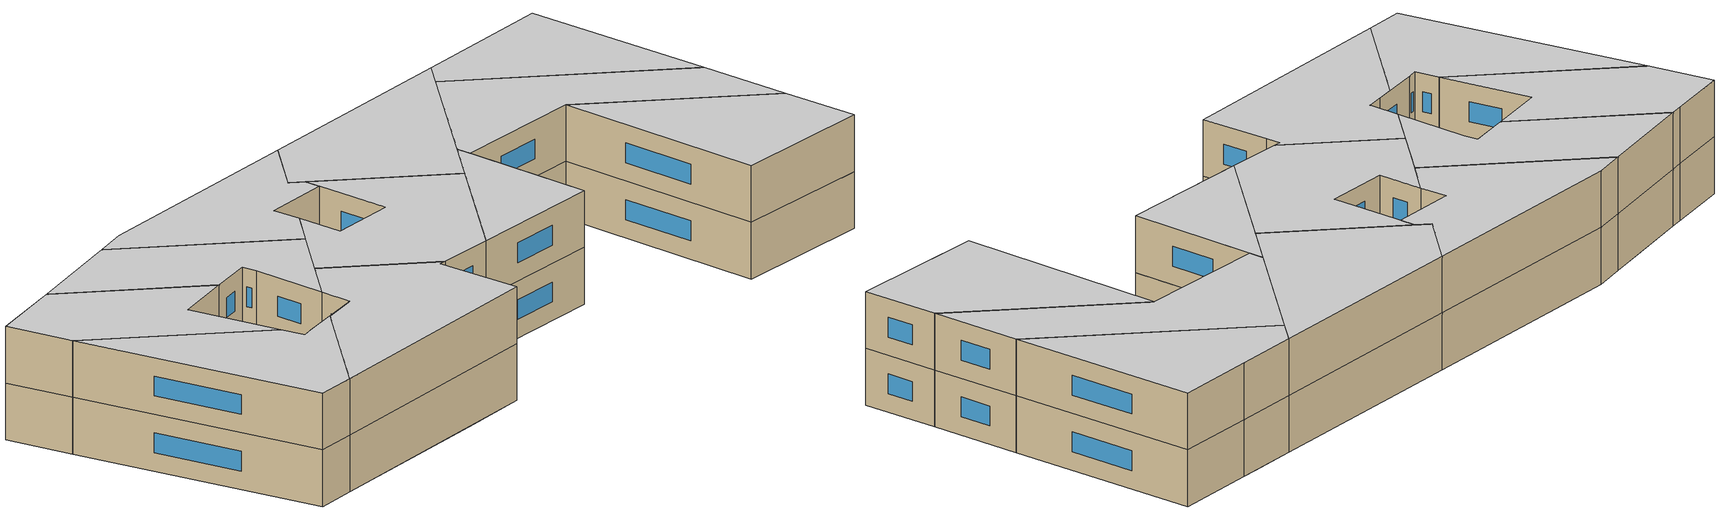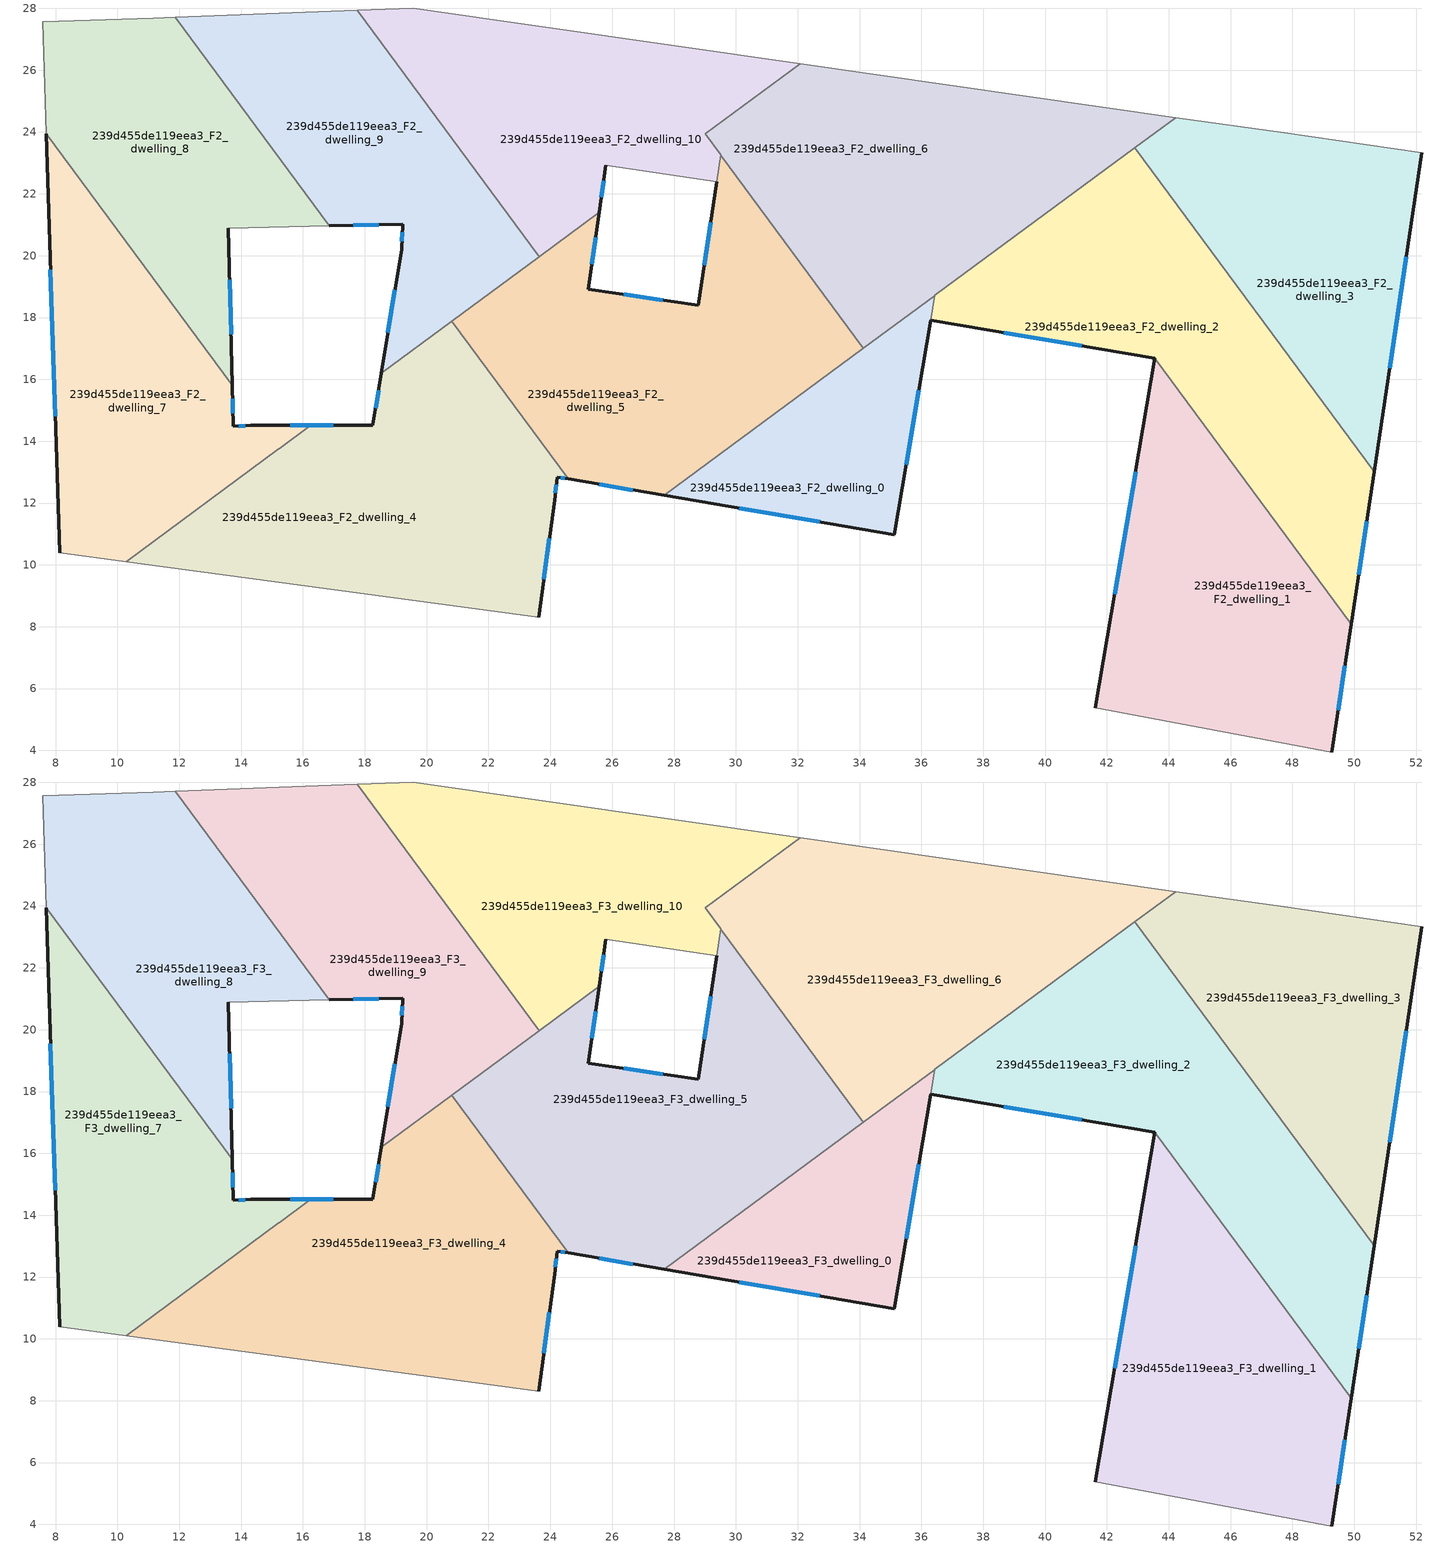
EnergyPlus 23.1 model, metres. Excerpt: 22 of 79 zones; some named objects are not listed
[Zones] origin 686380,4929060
239d455de119eea3_F2_dwelling_0
 floor to 239d455de119eea3_F1_dwelling_4 (EU_floor_Construction): 35.85,18.28 35.84,18.18 34.77,11.04 27.69,12.25 z6
 floor to 239d455de119eea3_F1_dwelling_2 (EU_floor_Construction): 36.43,18.71 35.13,10.98 34.77,11.04 35.85,18.28 z6
 wall outside (EU_wall_Construction): 27.69,12.25 35.13,10.98 36.3,17.91 z6:9
 wall to 239d455de119eea3_F2_dwelling_5 (EU_wall_Construction): 34.13,17.01 27.69,12.25 z6:9
 wall to 239d455de119eea3_F2_dwelling_2 (EU_wall_Construction): 36.3,17.91 36.44,18.71 z6:9
 wall to 239d455de119eea3_F2_dwelling_6 (EU_wall_Construction): 36.43,18.71 34.13,17.01 z6:9
 window (EU_Window_Construction): 30.11,11.84 32.71,11.39 / 35.51,13.23 35.92,15.66 z6.98:8.02
239d455de119eea3_F2_dwelling_1
 floor to 239d455de119eea3_F1_dwelling_0 (EU_floor_Construction): 45.33,14.26 49.9,8.08 49.28,3.95 43.94,4.95 z6
 floor to 239d455de119eea3_F1_dwelling_2 (EU_floor_Construction): 43.55,16.68 45.33,14.26 43.94,4.95 41.63,5.38 z6
 wall outside (EU_wall_Construction): 49.28,3.95 49.9,8.08 / 43.55,16.68 41.63,5.38 z6:9
 wall to 239d455de119eea3_F2_dwelling_2 (EU_wall_Construction): 49.9,8.08 43.55,16.68 z6:9
 wall adiabatic (EU_wall_Construction): 41.63,5.38 49.28,3.95 z6:9
 window (EU_Window_Construction): 49.48,5.29 49.7,6.74 / 42.92,13 42.25,9.05 z6.98:8.02
239d455de119eea3_F2_dwelling_10
 floor to 239d455de119eea3_F1_dwelling_7 (EU_floor_Construction): 29.63,26.56 29.27,24.13 29.01,23.94 29.2,23.68 29.01,22.44 25.8,22.92 25.58,21.4 23.64,19.97 21.87,22.37 22.65,27.57 z6
 floor to 239d455de119eea3_F1_dwelling_5 (EU_floor_Construction): 29.2,23.68 29.51,23.26 29.38,22.39 29.01,22.44 z6; 32.09,26.21 29.27,24.13 29.63,26.56 z6
 floor to 239d455de119eea3_F1_dwelling_9 (EU_floor_Construction): 22.65,27.57 21.87,22.37 17.75,27.94 19.57,28.01 z6
 wall outside (EU_wall_Construction): 25.58,21.4 25.8,22.92 z6:9
 wall adiabatic (EU_wall_Construction): 25.8,22.92 29.38,22.39 / 32.09,26.21 19.57,28.01 17.75,27.94 z6:9
 wall to 239d455de119eea3_F2_dwelling_9 (EU_wall_Construction): 17.75,27.94 23.64,19.97 z6:9
 wall to 239d455de119eea3_F2_dwelling_6 (EU_wall_Construction): 29.51,23.26 29.01,23.94 32.09,26.21 z6:9
 wall to 239d455de119eea3_F2_dwelling_5 (EU_wall_Construction): 29.38,22.39 29.51,23.26 / 23.64,19.97 25.58,21.4 z6:9
 window (EU_Window_Construction): 25.65,21.9 25.73,22.43 z6.98:8.02
239d455de119eea3_F2_dwelling_2
 floor to 239d455de119eea3_F1_dwelling_2 (EU_floor_Construction): 46.02,18.82 45.33,14.26 43.55,16.68 36.3,17.91 36.44,18.71 38.17,20 z6
 floor to 239d455de119eea3_F1_dwelling_0 (EU_floor_Construction): 50.07,13.78 50.64,13.01 49.9,8.08 45.33,14.26 45.37,14.49 z6
 floor to 239d455de119eea3_F1_dwelling_1 (EU_floor_Construction): 46.07,19.19 50.07,13.78 45.37,14.49 z6
 floor to 239d455de119eea3_F1_dwelling_3 (EU_floor_Construction): 42.9,23.49 46.07,19.19 46.02,18.82 38.17,20 z6
 wall outside (EU_wall_Construction): 49.9,8.08 50.64,13.01 / 36.3,17.91 43.55,16.68 z6:9
 wall to 239d455de119eea3_F2_dwelling_6 (EU_wall_Construction): 42.9,23.49 36.44,18.71 z6:9
 wall to 239d455de119eea3_F2_dwelling_3 (EU_wall_Construction): 50.64,13.01 42.9,23.49 z6:9
 window (EU_Window_Construction): 50.14,9.69 50.4,11.41 / 38.66,17.51 41.19,17.08 z6.98:8.02
239d455de119eea3_F2_dwelling_3
 floor to 239d455de119eea3_F1_dwelling_1 (EU_floor_Construction): 52.19,23.33 50.74,13.68 50.07,13.78 46.07,19.19 46.81,24.1 47.74,23.97 z6
 floor to 239d455de119eea3_F1_dwelling_3 (EU_floor_Construction): 46.81,24.1 46.07,19.19 42.9,23.49 44.22,24.47 z6
 floor to 239d455de119eea3_F1_dwelling_0 (EU_floor_Construction): 50.74,13.68 50.64,13.01 50.07,13.78 z6
 wall outside (EU_wall_Construction): 50.64,13.01 52.19,23.33 z6:9
 wall adiabatic (EU_wall_Construction): 52.19,23.33 47.74,23.97 44.22,24.47 z6:9
 wall to 239d455de119eea3_F2_dwelling_6 (EU_wall_Construction): 44.22,24.47 42.9,23.49 z6:9
 window (EU_Window_Construction): 51.14,16.36 51.68,19.97 z6.98:8.02
239d455de119eea3_F2_dwelling_4
 floor to 239d455de119eea3_F1_dwelling_8 (EU_floor_Construction): 20.81,17.88 21.13,17.45 19.83,8.81 12.57,9.79 12.91,12.04 15.22,13.75 16.26,14.51 18.26,14.52 18.53,16.2 z6
 floor to 239d455de119eea3_F1_dwelling_10 (EU_floor_Construction): 12.91,12.04 12.57,9.79 10.28,10.1 z6
 floor to 239d455de119eea3_F1_dwelling_6 (EU_floor_Construction): 21.13,17.45 24.57,12.78 24.22,12.84 24.14,12.09 23.63,8.3 19.83,8.81 z6
 wall outside (EU_wall_Construction): 18.53,16.2 18.26,14.52 / 23.63,8.3 24.14,12.09 24.22,12.84 24.57,12.78 z6:9
 wall to 239d455de119eea3_F2_dwelling_5 (EU_wall_Construction): 24.57,12.78 20.81,17.88 z6:9
 wall adiabatic (EU_wall_Construction): 10.28,10.1 23.63,8.3 z6:9
 wall to 239d455de119eea3_F2_dwelling_7 (EU_wall_Construction): 18.26,14.52 16.26,14.51 15.23,13.75 / 15.22,13.75 10.28,10.1 z6:9
 wall to 239d455de119eea3_F2_dwelling_9 (EU_wall_Construction): 20.81,17.88 18.53,16.2 z6:9
 window (EU_Window_Construction): 18.44,15.65 18.35,15.07 / 24.33,12.82 24.46,12.8 / 24.17,12.33 24.19,12.6 / 23.79,9.53 23.97,10.86 z6.98:8.02
239d455de119eea3_F2_dwelling_5
 floor to 239d455de119eea3_F1_dwelling_5 (EU_floor_Construction): 29.51,23.26 32.85,18.73 28.93,19.32 z6
 floor to 239d455de119eea3_F1_dwelling_4 (EU_floor_Construction): 32.85,18.73 34.13,17.01 27.69,12.25 27.49,12.28 28.41,18.44 28.79,18.39 28.93,19.32 z6
 floor to 239d455de119eea3_F1_dwelling_7 (EU_floor_Construction): 25.58,21.4 25.22,18.92 28.41,18.44 28.24,17.29 21.41,18.32 z6
 floor to 239d455de119eea3_F1_dwelling_6 (EU_floor_Construction): 28.24,17.29 27.49,12.28 24.57,12.78 21.13,17.45 21.24,18.2 21.41,18.32 z6
 floor to 239d455de119eea3_F1_dwelling_8 (EU_floor_Construction): 21.24,18.2 21.13,17.45 20.81,17.88 z6
 wall outside (EU_wall_Construction): 29.38,22.38 28.79,18.39 25.22,18.92 25.58,21.4 / 24.57,12.78 27.69,12.25 z6:9
 wall to 239d455de119eea3_F2_dwelling_6 (EU_wall_Construction): 34.13,17.01 29.51,23.25 z6:9
 wall to 239d455de119eea3_F2_dwelling_9 (EU_wall_Construction): 23.64,19.97 20.81,17.88 z6:9
 window (EU_Window_Construction): 25.34,19.73 25.46,20.6 / 27.63,18.56 26.38,18.75 / 29.19,21.08 28.98,19.69 / 25.59,12.61 26.67,12.42 z6.98:8.02
239d455de119eea3_F2_dwelling_6
 floor to 239d455de119eea3_F1_dwelling_3 (EU_floor_Construction): 44.22,24.47 38.17,20 36.16,20.3 36.94,25.51 z6
 floor to 239d455de119eea3_F1_dwelling_7 (EU_floor_Construction): 29.27,24.13 29.2,23.68 29.01,23.94 z6
 floor to 239d455de119eea3_F1_dwelling_2 (EU_floor_Construction): 38.17,20 35.85,18.28 36.16,20.3 z6
 floor adiabatic (EU_floor_Construction): 36.94,25.51 35.85,18.28 34.13,17.01 29.2,23.68 29.27,24.13 32.09,26.21 z6
 wall adiabatic (EU_wall_Construction): 44.22,24.47 32.09,26.21 z6:9
239d455de119eea3_F2_dwelling_7
 floor to 239d455de119eea3_F1_dwelling_10 (EU_floor_Construction): 10.56,20.08 13.51,16.08 12.91,12.04 10.28,10.1 8.13,10.39 7.81,20.49 z6
 floor to 239d455de119eea3_F1_dwelling_8 (EU_floor_Construction): 16.72,14.51 16.26,14.51 15.22,13.75 12.91,12.04 13.51,16.08 13.72,15.8 13.75,14.48 14.31,14.51 z6
 floor to 239d455de119eea3_F1_dwelling_11 (EU_floor_Construction): 7.7,23.95 10.56,20.08 7.81,20.49 z6
 wall outside (EU_wall_Construction): 7.69,23.95 8.13,10.39 / 18.26,14.51 18.26,14.52 14.31,14.51 13.75,14.48 13.72,15.8 z6:9
 wall adiabatic (EU_wall_Construction): 8.13,10.39 10.28,10.1 z6:9
 wall to 239d455de119eea3_F2_dwelling_8 (EU_wall_Construction): 13.72,15.8 7.69,23.95 z6:9
 window (EU_Window_Construction): 7.84,19.54 7.99,14.8 / 13.74,14.91 13.73,15.37 / 14.13,14.5 13.93,14.49 / 16.97,14.52 15.59,14.51 z6.98:8.02
239d455de119eea3_F2_dwelling_8
 floor to 239d455de119eea3_F1_dwelling_11 (EU_floor_Construction): 11.87,27.71 14.69,23.9 14.24,20.9 13.59,20.88 13.62,19.62 10.56,20.08 7.7,23.95 7.58,27.57 11.16,27.68 z6
 floor to 239d455de119eea3_F1_dwelling_10 (EU_floor_Construction): 13.62,19.62 13.68,17.2 13.51,16.08 10.56,20.08 z6
 floor to 239d455de119eea3_F1_dwelling_9 (EU_floor_Construction): 14.69,23.9 16.86,20.96 14.24,20.9 z6
 floor to 239d455de119eea3_F1_dwelling_8 (EU_floor_Construction): 13.68,17.2 13.72,15.8 13.51,16.08 z6
 wall outside (EU_wall_Construction): 13.72,15.8 13.59,20.88 z6:9
 wall to 239d455de119eea3_F2_dwelling_9 (EU_wall_Construction): 16.86,20.96 11.87,27.71 z6:9
 wall adiabatic (EU_wall_Construction): 13.59,20.88 16.86,20.96 / 11.87,27.71 11.16,27.68 7.58,27.57 7.69,23.95 z6:9
 window (EU_Window_Construction): 13.67,17.45 13.63,19.23 z6.98:8.02
239d455de119eea3_F2_dwelling_9
 floor to 239d455de119eea3_F1_dwelling_6 (EU_floor_Construction): 21.41,18.32 21.24,18.2 21.26,18.34 z6
 floor to 239d455de119eea3_F1_dwelling_9 (EU_floor_Construction): 17.75,27.94 21.87,22.37 21.51,19.99 19.2,20.34 19.23,21.02 16.86,20.96 14.69,23.9 15.28,27.84 z6
 floor to 239d455de119eea3_F1_dwelling_11 (EU_floor_Construction): 15.28,27.84 14.69,23.9 11.87,27.71 z6
 floor to 239d455de119eea3_F1_dwelling_8 (EU_floor_Construction): 21.51,19.99 21.24,18.2 18.53,16.2 19.19,20.21 19.2,20.34 z6
 floor to 239d455de119eea3_F1_dwelling_7 (EU_floor_Construction): 21.87,22.37 23.64,19.97 21.41,18.32 21.26,18.34 z6
 wall outside (EU_wall_Construction): 16.86,20.96 19.23,21.02 19.19,20.21 18.53,16.2 z6:9
 wall adiabatic (EU_wall_Construction): 17.75,27.94 11.87,27.71 z6:9
 window (EU_Window_Construction): 17.63,20.98 18.46,21 / 18.98,18.9 18.75,17.5 / 19.22,20.76 19.2,20.47 z6.98:8.02
239d455de119eea3_F3_dwelling_0
 floor to 239d455de119eea3_F2_dwelling_0 (EU_floor_Construction): 36.43,18.71 35.13,10.98 27.69,12.25 z9
 wall outside (EU_wall_Construction): 27.69,12.25 35.13,10.98 36.3,17.91 z9:12
 wall to 239d455de119eea3_F3_dwelling_5 (EU_wall_Construction): 34.13,17.01 27.69,12.25 z9:12
 wall to 239d455de119eea3_F3_dwelling_2 (EU_wall_Construction): 36.3,17.91 36.44,18.71 z9:12
 wall to 239d455de119eea3_F3_dwelling_6 (EU_wall_Construction): 36.43,18.71 34.13,17.01 z9:12
 window (EU_Window_Construction): 30.11,11.84 32.71,11.39 / 35.51,13.23 35.92,15.66 z9.98:11.02
 ceiling to 239d455de119eea3_F4_dwelling_0 (EU_floor_Construction): 35.13,10.98 36.43,18.71 27.69,12.25 z12
239d455de119eea3_F3_dwelling_1
 floor to 239d455de119eea3_F2_dwelling_1 (EU_floor_Construction): 43.55,16.68 49.9,8.08 49.28,3.95 41.63,5.38 z9
 wall outside (EU_wall_Construction): 49.28,3.95 49.9,8.08 / 43.55,16.68 41.63,5.38 z9:12
 wall to 239d455de119eea3_F3_dwelling_2 (EU_wall_Construction): 49.9,8.08 43.55,16.68 z9:12
 wall adiabatic (EU_wall_Construction): 41.63,5.38 49.28,3.95 z9:12
 window (EU_Window_Construction): 49.48,5.29 49.7,6.74 / 42.92,13 42.25,9.05 z9.98:11.02
 ceiling to 239d455de119eea3_F4_dwelling_1 (EU_floor_Construction): 49.28,3.95 49.9,8.08 43.55,16.68 41.63,5.38 z12
239d455de119eea3_F3_dwelling_10
 floor to 239d455de119eea3_F2_dwelling_10 (EU_floor_Construction): 32.09,26.21 29.01,23.94 29.51,23.26 29.38,22.39 25.8,22.92 25.58,21.4 23.64,19.97 17.75,27.94 19.57,28.01 z9
 wall outside (EU_wall_Construction): 25.58,21.4 25.8,22.92 z9:12
 wall adiabatic (EU_wall_Construction): 25.8,22.92 29.38,22.39 / 32.09,26.21 19.57,28.01 17.75,27.94 z9:12
 wall to 239d455de119eea3_F3_dwelling_9 (EU_wall_Construction): 17.75,27.94 23.64,19.97 z9:12
 wall to 239d455de119eea3_F3_dwelling_6 (EU_wall_Construction): 29.51,23.26 29.01,23.94 32.09,26.21 z9:12
 wall to 239d455de119eea3_F3_dwelling_5 (EU_wall_Construction): 29.38,22.39 29.51,23.26 / 23.64,19.97 25.58,21.4 z9:12
 window (EU_Window_Construction): 25.65,21.9 25.73,22.43 z9.98:11.02
 ceiling to 239d455de119eea3_F4_dwelling_10 (EU_floor_Construction): 29.38,22.39 29.51,23.26 29.01,23.94 32.09,26.21 19.57,28.01 17.75,27.94 23.64,19.97 25.58,21.4 25.8,22.92 z12
239d455de119eea3_F3_dwelling_2
 floor to 239d455de119eea3_F2_dwelling_2 (EU_floor_Construction): 42.9,23.49 50.64,13.01 49.9,8.08 43.55,16.68 36.3,17.91 36.44,18.71 z9
 wall outside (EU_wall_Construction): 49.9,8.08 50.64,13.01 / 36.3,17.91 43.55,16.68 z9:12
 wall to 239d455de119eea3_F3_dwelling_6 (EU_wall_Construction): 42.9,23.49 36.44,18.71 z9:12
 wall to 239d455de119eea3_F3_dwelling_3 (EU_wall_Construction): 50.64,13.01 42.9,23.49 z9:12
 window (EU_Window_Construction): 50.14,9.69 50.4,11.41 / 38.66,17.51 41.19,17.08 z9.98:11.02
 ceiling to 239d455de119eea3_F4_dwelling_2 (EU_floor_Construction): 49.9,8.08 50.64,13.01 42.9,23.49 36.44,18.71 36.3,17.91 43.55,16.68 z12
239d455de119eea3_F3_dwelling_3
 floor to 239d455de119eea3_F2_dwelling_3 (EU_floor_Construction): 52.19,23.33 50.64,13.01 42.9,23.49 44.22,24.47 47.74,23.97 z9
 wall outside (EU_wall_Construction): 50.64,13.01 52.19,23.33 z9:12
 wall adiabatic (EU_wall_Construction): 52.19,23.33 47.74,23.97 44.22,24.47 z9:12
 wall to 239d455de119eea3_F3_dwelling_6 (EU_wall_Construction): 44.22,24.47 42.9,23.49 z9:12
 window (EU_Window_Construction): 51.14,16.36 51.68,19.97 z9.98:11.02
 ceiling to 239d455de119eea3_F4_dwelling_3 (EU_floor_Construction): 50.64,13.01 52.19,23.33 47.74,23.97 44.22,24.47 42.9,23.49 z12
239d455de119eea3_F3_dwelling_4
 floor to 239d455de119eea3_F2_dwelling_4 (EU_floor_Construction): 20.81,17.88 24.57,12.78 24.22,12.84 24.14,12.09 23.63,8.3 10.28,10.1 16.26,14.51 18.26,14.52 18.53,16.2 z9
 wall outside (EU_wall_Construction): 18.53,16.2 18.26,14.52 / 23.63,8.3 24.14,12.09 24.22,12.84 24.57,12.78 z9:12
 wall to 239d455de119eea3_F3_dwelling_5 (EU_wall_Construction): 24.57,12.78 20.81,17.88 z9:12
 wall adiabatic (EU_wall_Construction): 10.28,10.1 23.63,8.3 z9:12
 wall to 239d455de119eea3_F3_dwelling_7 (EU_wall_Construction): 18.26,14.52 16.26,14.51 15.23,13.75 / 15.22,13.75 10.28,10.1 z9:12
 wall to 239d455de119eea3_F3_dwelling_9 (EU_wall_Construction): 20.81,17.88 18.53,16.2 z9:12
 window (EU_Window_Construction): 18.44,15.65 18.35,15.07 / 24.33,12.82 24.46,12.8 / 24.17,12.33 24.19,12.6 / 23.79,9.53 23.97,10.86 z9.98:11.02
 ceiling to 239d455de119eea3_F4_dwelling_4 (EU_floor_Construction): 23.63,8.3 24.14,12.09 24.22,12.84 24.57,12.78 20.81,17.88 18.53,16.2 18.26,14.52 16.26,14.51 10.28,10.1 z12
239d455de119eea3_F3_dwelling_5
 floor to 239d455de119eea3_F2_dwelling_5 (EU_floor_Construction): 29.51,23.26 34.13,17.01 27.69,12.25 24.57,12.78 20.81,17.88 25.58,21.4 25.22,18.92 28.79,18.39 z9
 wall outside (EU_wall_Construction): 29.38,22.38 28.79,18.39 25.22,18.92 25.58,21.4 / 24.57,12.78 27.69,12.25 z9:12
 wall to 239d455de119eea3_F3_dwelling_6 (EU_wall_Construction): 34.13,17.01 29.51,23.25 z9:12
 wall to 239d455de119eea3_F3_dwelling_9 (EU_wall_Construction): 23.64,19.97 20.81,17.88 z9:12
 window (EU_Window_Construction): 25.34,19.73 25.46,20.6 / 27.63,18.56 26.38,18.75 / 29.19,21.08 28.98,19.69 / 25.59,12.61 26.67,12.42 z9.98:11.02
 ceiling to 239d455de119eea3_F4_dwelling_5 (EU_floor_Construction): 34.13,17.01 29.51,23.26 28.79,18.39 25.22,18.92 25.58,21.4 20.81,17.88 24.57,12.78 27.69,12.25 z12
239d455de119eea3_F3_dwelling_6
 floor to 239d455de119eea3_F2_dwelling_6 (EU_floor_Construction): 44.22,24.47 34.13,17.01 29.01,23.94 32.09,26.21 z9
 wall adiabatic (EU_wall_Construction): 44.22,24.47 32.09,26.21 z9:12
 ceiling to 239d455de119eea3_F4_dwelling_6 (EU_floor_Construction): 44.22,24.47 32.09,26.21 29.01,23.94 34.13,17.01 z12
239d455de119eea3_F3_dwelling_7
 floor to 239d455de119eea3_F2_dwelling_7 (EU_floor_Construction): 13.72,15.8 13.75,14.48 14.31,14.51 18.26,14.52 16.26,14.51 15.22,13.75 10.28,10.1 8.13,10.39 7.69,23.95 z9
 wall outside (EU_wall_Construction): 7.69,23.95 8.13,10.39 / 18.26,14.51 18.26,14.52 14.31,14.51 13.75,14.48 13.72,15.8 z9:12
 wall adiabatic (EU_wall_Construction): 8.13,10.39 10.28,10.1 z9:12
 wall to 239d455de119eea3_F3_dwelling_8 (EU_wall_Construction): 13.72,15.8 7.69,23.95 z9:12
 window (EU_Window_Construction): 7.84,19.54 7.99,14.8 / 13.74,14.91 13.73,15.37 / 14.13,14.5 13.93,14.49 / 16.97,14.52 15.59,14.51 z9.98:11.02
 ceiling to 239d455de119eea3_F4_dwelling_7 (EU_floor_Construction): 18.26,14.52 14.31,14.51 13.75,14.48 13.72,15.8 7.69,23.95 8.13,10.39 10.28,10.1 15.22,13.75 16.26,14.51 z12
239d455de119eea3_F3_dwelling_8
 floor to 239d455de119eea3_F2_dwelling_8 (EU_floor_Construction): 11.87,27.71 16.86,20.96 13.59,20.88 13.72,15.8 7.69,23.95 7.58,27.57 11.16,27.68 z9
 wall outside (EU_wall_Construction): 13.72,15.8 13.59,20.88 z9:12
 wall to 239d455de119eea3_F3_dwelling_9 (EU_wall_Construction): 16.86,20.96 11.87,27.71 z9:12
 wall adiabatic (EU_wall_Construction): 13.59,20.88 16.86,20.96 / 11.87,27.71 11.16,27.68 7.58,27.57 7.69,23.95 z9:12
 window (EU_Window_Construction): 13.67,17.45 13.63,19.23 z9.98:11.02
 ceiling to 239d455de119eea3_F4_dwelling_8 (EU_floor_Construction): 13.72,15.8 13.59,20.88 16.86,20.96 11.87,27.71 11.16,27.68 7.58,27.57 7.69,23.95 z12
239d455de119eea3_F3_dwelling_9
 floor to 239d455de119eea3_F2_dwelling_9 (EU_floor_Construction): 17.75,27.94 23.64,19.97 18.53,16.2 19.19,20.21 19.23,21.02 16.86,20.96 11.87,27.71 z9
 wall outside (EU_wall_Construction): 16.86,20.96 19.23,21.02 19.19,20.21 18.53,16.2 z9:12
 wall adiabatic (EU_wall_Construction): 17.75,27.94 11.87,27.71 z9:12
 window (EU_Window_Construction): 17.63,20.98 18.46,21 / 18.98,18.9 18.75,17.5 / 19.22,20.76 19.2,20.47 z9.98:11.02
 ceiling to 239d455de119eea3_F4_dwelling_9 (EU_floor_Construction): 23.64,19.97 17.75,27.94 11.87,27.71 16.86,20.96 19.23,21.02 19.19,20.21 18.53,16.2 z12
[Building]
EU S2 Campaign: North Axis=0; Terrain=City; Solar Distribution=FullExterior
[Site:Location]
Bologna: Latitude=44.5; Longitude=11.25; Time Zone=1; Elevation=37
[SizingPeriod:WeatherFileDays]
AnnualSizingPeriod: Begin Month=1; Begin Day of Month=1; End Month=12; End Day of Month=31; Day of Week for Start Day=Monday; Use Weather File Daylight Saving Period=No; Use Weather File Rain and Snow Indicators=No
[MATERIAL]
EU_InternalMass_Material: Roughness=MediumRough; Thickness=0.1; Conductivity=1; Density=1800; Specific Heat=900; Thermal Absorptance=0.9; Solar Absorptance=0.7; Visible Absorptance=0.7
[MATERIAL:NOMASS] Roughness=MediumRough; Thermal Absorptance=0.9; Solar Absorptance=0.7; Visible Absorptance=0.7
Name | Thermal Resistance
EU_wall_NoMass | 0.905828
EU_floor_NoMass | 0.67114
[WINDOWMATERIAL:SIMPLEGLAZINGSYSTEM]
EU_Window_SimpleGlazing: UFactor=4.52486; Solar Heat Gain Coefficient=0.85; Visible Transmittance=0.85
[CONSTRUCTION]
EU_wall_Construction: EU_wall_NoMass
EU_floor_Construction: EU_floor_NoMass
EU_Window_Construction: EU_Window_SimpleGlazing
EU_InternalMass_Construction: EU_InternalMass_Material
[ZONE] Type=1; Multiplier=1; Ceiling Height=autocalculate; Floor Area=autocalculate; Part of Total Floor Area=Yes
Name | Volume
239d455de119eea3_F2_dwelling_0; 239d455de119eea3_F3_dwelling_0 | 88.8003
239d455de119eea3_F2_dwelling_1; 239d455de119eea3_F3_dwelling_1 | 181.189
239d455de119eea3_F2_dwelling_10; 239d455de119eea3_F3_dwelling_10 | 164.086
239d455de119eea3_F2_dwelling_2; 239d455de119eea3_F3_dwelling_2 | 204.845
239d455de119eea3_F2_dwelling_3; 239d455de119eea3_F3_dwelling_3 | 158.277
239d455de119eea3_F2_dwelling_4 | 209.283
239d455de119eea3_F3_dwelling_4 | 209.247
239d455de119eea3_F2_dwelling_5; 239d455de119eea3_F3_dwelling_5 | 210.364
239d455de119eea3_F2_dwelling_6; 239d455de119eea3_F3_dwelling_6 | 211.661
239d455de119eea3_F2_dwelling_7 | 160.545
239d455de119eea3_F3_dwelling_7 | 160.559
239d455de119eea3_F2_dwelling_8; 239d455de119eea3_F3_dwelling_8 | 153.703
239d455de119eea3_F2_dwelling_9; 239d455de119eea3_F3_dwelling_9 | 161.954
[INTERNALMASS] Construction=EU_InternalMass_Construction
Name | Zone or ZoneList | Surface Area
239d455de119eea3_F2_dwelling_0_EU_InternalMass | 239d455de119eea3_F2_dwelling_0 | 29.6169
239d455de119eea3_F2_dwelling_1_EU_InternalMass | 239d455de119eea3_F2_dwelling_1 | 60.3976
239d455de119eea3_F2_dwelling_2_EU_InternalMass | 239d455de119eea3_F2_dwelling_2 | 68.2839
239d455de119eea3_F2_dwelling_3_EU_InternalMass | 239d455de119eea3_F2_dwelling_3 | 52.7597
239d455de119eea3_F2_dwelling_4_EU_InternalMass | 239d455de119eea3_F2_dwelling_4 | 69.7503
239d455de119eea3_F2_dwelling_5_EU_InternalMass | 239d455de119eea3_F2_dwelling_5 | 70.1248
239d455de119eea3_F2_dwelling_6_EU_InternalMass | 239d455de119eea3_F2_dwelling_6 | 70.5531
239d455de119eea3_F2_dwelling_7_EU_InternalMass | 239d455de119eea3_F2_dwelling_7 | 53.5284
239d455de119eea3_F2_dwelling_8_EU_InternalMass | 239d455de119eea3_F2_dwelling_8 | 51.2342
239d455de119eea3_F2_dwelling_9_EU_InternalMass | 239d455de119eea3_F2_dwelling_9 | 53.9873
239d455de119eea3_F2_dwelling_10_EU_InternalMass | 239d455de119eea3_F2_dwelling_10 | 54.6956
239d455de119eea3_F3_dwelling_0_EU_InternalMass | 239d455de119eea3_F3_dwelling_0 | 29.6169
239d455de119eea3_F3_dwelling_1_EU_InternalMass | 239d455de119eea3_F3_dwelling_1 | 60.3976
239d455de119eea3_F3_dwelling_2_EU_InternalMass | 239d455de119eea3_F3_dwelling_2 | 68.2839
239d455de119eea3_F3_dwelling_3_EU_InternalMass | 239d455de119eea3_F3_dwelling_3 | 52.7597
239d455de119eea3_F3_dwelling_4_EU_InternalMass | 239d455de119eea3_F3_dwelling_4 | 69.7503
239d455de119eea3_F3_dwelling_5_EU_InternalMass | 239d455de119eea3_F3_dwelling_5 | 70.1248
239d455de119eea3_F3_dwelling_6_EU_InternalMass | 239d455de119eea3_F3_dwelling_6 | 70.5531
239d455de119eea3_F3_dwelling_7_EU_InternalMass | 239d455de119eea3_F3_dwelling_7 | 53.5284
239d455de119eea3_F3_dwelling_8_EU_InternalMass | 239d455de119eea3_F3_dwelling_8 | 51.2342
239d455de119eea3_F3_dwelling_9_EU_InternalMass | 239d455de119eea3_F3_dwelling_9 | 53.9873
239d455de119eea3_F3_dwelling_10_EU_InternalMass | 239d455de119eea3_F3_dwelling_10 | 54.6956
[OTHEREQUIPMENT] Fuel Type=Electricity; Design Level Calculation Method=Watts/Area; Power per Zone Floor Area=1; Fraction Latent=0; Fraction Radiant=0; Fraction Lost=0; Carbon Dioxide Generation Rate=0; EndUse Subcategory=EU_Step8_InternalGains
Name | Zone or ZoneList or Space or SpaceList | Schedule
EU_Step8_InternalGain_239d455de119eea3_F2_dwelling_0_f000 | 239d455de119eea3_F2_dwelling_0 | EU_Step8_GainSchedule_239d455de119eea3_F2_dwelling_0_f000
EU_Step8_InternalGain_239d455de119eea3_F2_dwelling_1_f000 | 239d455de119eea3_F2_dwelling_1 | EU_Step8_GainSchedule_239d455de119eea3_F2_dwelling_1_f000
EU_Step8_InternalGain_239d455de119eea3_F2_dwelling_2_f000 | 239d455de119eea3_F2_dwelling_2 | EU_Step8_GainSchedule_239d455de119eea3_F2_dwelling_2_f000
EU_Step8_InternalGain_239d455de119eea3_F2_dwelling_3_f000 | 239d455de119eea3_F2_dwelling_3 | EU_Step8_GainSchedule_239d455de119eea3_F2_dwelling_3_f000
EU_Step8_InternalGain_239d455de119eea3_F2_dwelling_4_f000 | 239d455de119eea3_F2_dwelling_4 | EU_Step8_GainSchedule_239d455de119eea3_F2_dwelling_4_f000
EU_Step8_InternalGain_239d455de119eea3_F2_dwelling_5_f000 | 239d455de119eea3_F2_dwelling_5 | EU_Step8_GainSchedule_239d455de119eea3_F2_dwelling_5_f000
EU_Step8_InternalGain_239d455de119eea3_F2_dwelling_6_f000 | 239d455de119eea3_F2_dwelling_6 | EU_Step8_GainSchedule_239d455de119eea3_F2_dwelling_6_f000
EU_Step8_InternalGain_239d455de119eea3_F2_dwelling_7_f000 | 239d455de119eea3_F2_dwelling_7 | EU_Step8_GainSchedule_239d455de119eea3_F2_dwelling_7_f000
EU_Step8_InternalGain_239d455de119eea3_F2_dwelling_8_f000 | 239d455de119eea3_F2_dwelling_8 | EU_Step8_GainSchedule_239d455de119eea3_F2_dwelling_8_f000
EU_Step8_InternalGain_239d455de119eea3_F2_dwelling_9_f000 | 239d455de119eea3_F2_dwelling_9 | EU_Step8_GainSchedule_239d455de119eea3_F2_dwelling_9_f000
EU_Step8_InternalGain_239d455de119eea3_F2_dwelling_10_f000 | 239d455de119eea3_F2_dwelling_10 | EU_Step8_GainSchedule_239d455de119eea3_F2_dwelling_10_f000
EU_Step8_InternalGain_239d455de119eea3_F3_dwelling_0_f000 | 239d455de119eea3_F3_dwelling_0 | EU_Step8_GainSchedule_239d455de119eea3_F3_dwelling_0_f000
EU_Step8_InternalGain_239d455de119eea3_F3_dwelling_1_f000 | 239d455de119eea3_F3_dwelling_1 | EU_Step8_GainSchedule_239d455de119eea3_F3_dwelling_1_f000
EU_Step8_InternalGain_239d455de119eea3_F3_dwelling_2_f000 | 239d455de119eea3_F3_dwelling_2 | EU_Step8_GainSchedule_239d455de119eea3_F3_dwelling_2_f000
EU_Step8_InternalGain_239d455de119eea3_F3_dwelling_3_f000 | 239d455de119eea3_F3_dwelling_3 | EU_Step8_GainSchedule_239d455de119eea3_F3_dwelling_3_f000
EU_Step8_InternalGain_239d455de119eea3_F3_dwelling_4_f000 | 239d455de119eea3_F3_dwelling_4 | EU_Step8_GainSchedule_239d455de119eea3_F3_dwelling_4_f000
EU_Step8_InternalGain_239d455de119eea3_F3_dwelling_5_f000 | 239d455de119eea3_F3_dwelling_5 | EU_Step8_GainSchedule_239d455de119eea3_F3_dwelling_5_f000
EU_Step8_InternalGain_239d455de119eea3_F3_dwelling_6_f000 | 239d455de119eea3_F3_dwelling_6 | EU_Step8_GainSchedule_239d455de119eea3_F3_dwelling_6_f000
EU_Step8_InternalGain_239d455de119eea3_F3_dwelling_7_f000 | 239d455de119eea3_F3_dwelling_7 | EU_Step8_GainSchedule_239d455de119eea3_F3_dwelling_7_f000
EU_Step8_InternalGain_239d455de119eea3_F3_dwelling_8_f000 | 239d455de119eea3_F3_dwelling_8 | EU_Step8_GainSchedule_239d455de119eea3_F3_dwelling_8_f000
EU_Step8_InternalGain_239d455de119eea3_F3_dwelling_9_f000 | 239d455de119eea3_F3_dwelling_9 | EU_Step8_GainSchedule_239d455de119eea3_F3_dwelling_9_f000
EU_Step8_InternalGain_239d455de119eea3_F3_dwelling_10_f000 | 239d455de119eea3_F3_dwelling_10 | EU_Step8_GainSchedule_239d455de119eea3_F3_dwelling_10_f000
[ZONEVENTILATION:DESIGNFLOWRATE] Schedule=EU_AlwaysOn; Design Flow Rate Calculation Method=AirChanges/Hour; Air Changes per Hour=0.73129; Ventilation Type=Natural; Fan Pressure Rise=0; Fan Total Efficiency=1; Constant Term Coefficient=1; Temperature Term Coefficient=0; Velocity Term Coefficient=0; Velocity Squared Term Coefficient=0; Minimum Indoor Temperature=-100; Maximum Indoor Temperature=100; Delta Temperature=-100; Minimum Outdoor Temperature=-100; Maximum Outdoor Temperature=100; Maximum Wind Speed=40
Name | Zone or ZoneList or Space or SpaceList
EU_ConstantAir_239d455de119eea3_F2_dwelling_0 | 239d455de119eea3_F2_dwelling_0
EU_ConstantAir_239d455de119eea3_F2_dwelling_1 | 239d455de119eea3_F2_dwelling_1
EU_ConstantAir_239d455de119eea3_F2_dwelling_2 | 239d455de119eea3_F2_dwelling_2
EU_ConstantAir_239d455de119eea3_F2_dwelling_3 | 239d455de119eea3_F2_dwelling_3
EU_ConstantAir_239d455de119eea3_F2_dwelling_4 | 239d455de119eea3_F2_dwelling_4
EU_ConstantAir_239d455de119eea3_F2_dwelling_5 | 239d455de119eea3_F2_dwelling_5
EU_ConstantAir_239d455de119eea3_F2_dwelling_6 | 239d455de119eea3_F2_dwelling_6
EU_ConstantAir_239d455de119eea3_F2_dwelling_7 | 239d455de119eea3_F2_dwelling_7
EU_ConstantAir_239d455de119eea3_F2_dwelling_8 | 239d455de119eea3_F2_dwelling_8
EU_ConstantAir_239d455de119eea3_F2_dwelling_9 | 239d455de119eea3_F2_dwelling_9
EU_ConstantAir_239d455de119eea3_F2_dwelling_10 | 239d455de119eea3_F2_dwelling_10
EU_ConstantAir_239d455de119eea3_F3_dwelling_0 | 239d455de119eea3_F3_dwelling_0
EU_ConstantAir_239d455de119eea3_F3_dwelling_1 | 239d455de119eea3_F3_dwelling_1
EU_ConstantAir_239d455de119eea3_F3_dwelling_2 | 239d455de119eea3_F3_dwelling_2
EU_ConstantAir_239d455de119eea3_F3_dwelling_3 | 239d455de119eea3_F3_dwelling_3
EU_ConstantAir_239d455de119eea3_F3_dwelling_4 | 239d455de119eea3_F3_dwelling_4
EU_ConstantAir_239d455de119eea3_F3_dwelling_5 | 239d455de119eea3_F3_dwelling_5
EU_ConstantAir_239d455de119eea3_F3_dwelling_6 | 239d455de119eea3_F3_dwelling_6
EU_ConstantAir_239d455de119eea3_F3_dwelling_7 | 239d455de119eea3_F3_dwelling_7
EU_ConstantAir_239d455de119eea3_F3_dwelling_8 | 239d455de119eea3_F3_dwelling_8
EU_ConstantAir_239d455de119eea3_F3_dwelling_9 | 239d455de119eea3_F3_dwelling_9
EU_ConstantAir_239d455de119eea3_F3_dwelling_10 | 239d455de119eea3_F3_dwelling_10
[HVACTEMPLATE:ZONE:IDEALLOADSAIRSYSTEM] System Availability Schedule=EU_AlwaysOn; Maximum Heating Supply Air Temperature=50; Minimum Cooling Supply Air Temperature=13; Maximum Heating Supply Air Humidity Ratio=0.0156; Minimum Cooling Supply Air Humidity Ratio=0.0077; Heating Limit=NoLimit; Cooling Limit=NoLimit; Heating Availability Schedule=EU_AlwaysOn; Cooling Availability Schedule=EU_CoolingOff; Dehumidification Control Type=ConstantSensibleHeatRatio; Cooling Sensible Heat Ratio=0.7; Dehumidification Setpoint=60; Humidification Control Type=None; Humidification Setpoint=30; Outdoor Air Method=None; Outdoor Air Flow Rate per Person=0.00944; Outdoor Air Flow Rate per Zone Floor Area=0; Outdoor Air Flow Rate per Zone=0; Demand Controlled Ventilation Type=None; Outdoor Air Economizer Type=NoEconomizer; Heat Recovery Type=None; Sensible Heat Recovery Effectiveness=0.7; Latent Heat Recovery Effectiveness=0.65
Name | Template Thermostat
239d455de119eea3_F2_dwelling_0 | EU_HeatOnly_239d455de119eea3_F2_dwelling_0
239d455de119eea3_F2_dwelling_1 | EU_HeatOnly_239d455de119eea3_F2_dwelling_1
239d455de119eea3_F2_dwelling_2 | EU_HeatOnly_239d455de119eea3_F2_dwelling_2
239d455de119eea3_F2_dwelling_3 | EU_HeatOnly_239d455de119eea3_F2_dwelling_3
239d455de119eea3_F2_dwelling_4 | EU_HeatOnly_239d455de119eea3_F2_dwelling_4
239d455de119eea3_F2_dwelling_5 | EU_HeatOnly_239d455de119eea3_F2_dwelling_5
239d455de119eea3_F2_dwelling_6 | EU_HeatOnly_239d455de119eea3_F2_dwelling_6
239d455de119eea3_F2_dwelling_7 | EU_HeatOnly_239d455de119eea3_F2_dwelling_7
239d455de119eea3_F2_dwelling_8 | EU_HeatOnly_239d455de119eea3_F2_dwelling_8
239d455de119eea3_F2_dwelling_9 | EU_HeatOnly_239d455de119eea3_F2_dwelling_9
239d455de119eea3_F2_dwelling_10 | EU_HeatOnly_239d455de119eea3_F2_dwelling_10
239d455de119eea3_F3_dwelling_0 | EU_HeatOnly_239d455de119eea3_F3_dwelling_0
239d455de119eea3_F3_dwelling_1 | EU_HeatOnly_239d455de119eea3_F3_dwelling_1
239d455de119eea3_F3_dwelling_2 | EU_HeatOnly_239d455de119eea3_F3_dwelling_2
239d455de119eea3_F3_dwelling_3 | EU_HeatOnly_239d455de119eea3_F3_dwelling_3
239d455de119eea3_F3_dwelling_4 | EU_HeatOnly_239d455de119eea3_F3_dwelling_4
239d455de119eea3_F3_dwelling_5 | EU_HeatOnly_239d455de119eea3_F3_dwelling_5
239d455de119eea3_F3_dwelling_6 | EU_HeatOnly_239d455de119eea3_F3_dwelling_6
239d455de119eea3_F3_dwelling_7 | EU_HeatOnly_239d455de119eea3_F3_dwelling_7
239d455de119eea3_F3_dwelling_8 | EU_HeatOnly_239d455de119eea3_F3_dwelling_8
239d455de119eea3_F3_dwelling_9 | EU_HeatOnly_239d455de119eea3_F3_dwelling_9
239d455de119eea3_F3_dwelling_10 | EU_HeatOnly_239d455de119eea3_F3_dwelling_10
[SIZING:ZONE] Zone Cooling Design Supply Air Temperature Input Method=SupplyAirTemperature; Zone Cooling Design Supply Air Temperature=13; Zone Heating Design Supply Air Temperature Input Method=SupplyAirTemperature; Zone Heating Design Supply Air Temperature=50; Zone Cooling Design Supply Air Humidity Ratio=0.008; Zone Heating Design Supply Air Humidity Ratio=0.008; Cooling Design Air Flow Method=DesignDay; Cooling Design Air Flow Rate=0; Cooling Minimum Air Flow per Zone Floor Area=0.000762; Cooling Minimum Air Flow=0; Cooling Minimum Air Flow Fraction=0.2; Heating Design Air Flow Method=DesignDay; Heating Design Air Flow Rate=0; Heating Maximum Air Flow per Zone Floor Area=0.002032; Heating Maximum Air Flow=0.141576; Heating Maximum Air Flow Fraction=0.3; Account for Dedicated Outdoor Air System=No; Dedicated Outdoor Air System Control Strategy=NeutralSupplyAir; Dedicated Outdoor Air Low Setpoint Temperature for Design=autosize; Dedicated Outdoor Air High Setpoint Temperature for Design=autosize; Zone Load Sizing Method=Sensible Load Only No Latent Load; Zone Latent Cooling Design Supply Air Humidity Ratio Input Method=HumidityRatioDifference; Zone Cooling Design Supply Air Humidity Ratio Difference=0.005; Zone Latent Heating Design Supply Air Humidity Ratio Input Method=HumidityRatioDifference; Zone Humidification Design Supply Air Humidity Ratio Difference=0.005
239d455de119eea3_F2_dwelling_0; 239d455de119eea3_F2_dwelling_1; 239d455de119eea3_F2_dwelling_2; 239d455de119eea3_F2_dwelling_3; 239d455de119eea3_F2_dwelling_4; 239d455de119eea3_F2_dwelling_5; 239d455de119eea3_F2_dwelling_6; 239d455de119eea3_F2_dwelling_7; 239d455de119eea3_F2_dwelling_8; 239d455de119eea3_F2_dwelling_9; 239d455de119eea3_F2_dwelling_10; 239d455de119eea3_F3_dwelling_0; 239d455de119eea3_F3_dwelling_1; 239d455de119eea3_F3_dwelling_2; 239d455de119eea3_F3_dwelling_3; 239d455de119eea3_F3_dwelling_4; 239d455de119eea3_F3_dwelling_5; 239d455de119eea3_F3_dwelling_6; 239d455de119eea3_F3_dwelling_7; 239d455de119eea3_F3_dwelling_8; 239d455de119eea3_F3_dwelling_9; 239d455de119eea3_F3_dwelling_10
[SCHEDULE:CONSTANT]
Name | Hourly Value
EU_AlwaysOn | 1
EU_CoolingOff | 0
[SCHEDULE:FILE] Column Number=1; Rows to Skip at Top=0; Number of Hours of Data=8760; Column Separator=Comma; Interpolate to Timestep=No; Minutes per Item=60; Adjust Schedule for Daylight Savings=Yes
Name | File
EU_Step8_GainSchedule_239d455de119eea3_F2_dwelling_0_f000 | ../../schedules/239d455de119eea3/239d455de119eea3_F2_dwelling_0_f000_gain.csv
EU_Step8_GainSchedule_239d455de119eea3_F2_dwelling_1_f000 | ../../schedules/239d455de119eea3/239d455de119eea3_F2_dwelling_1_f000_gain.csv
EU_Step8_GainSchedule_239d455de119eea3_F2_dwelling_2_f000 | ../../schedules/239d455de119eea3/239d455de119eea3_F2_dwelling_2_f000_gain.csv
EU_Step8_GainSchedule_239d455de119eea3_F2_dwelling_3_f000 | ../../schedules/239d455de119eea3/239d455de119eea3_F2_dwelling_3_f000_gain.csv
EU_Step8_GainSchedule_239d455de119eea3_F2_dwelling_4_f000 | ../../schedules/239d455de119eea3/239d455de119eea3_F2_dwelling_4_f000_gain.csv
EU_Step8_GainSchedule_239d455de119eea3_F2_dwelling_5_f000 | ../../schedules/239d455de119eea3/239d455de119eea3_F2_dwelling_5_f000_gain.csv
EU_Step8_GainSchedule_239d455de119eea3_F2_dwelling_6_f000 | ../../schedules/239d455de119eea3/239d455de119eea3_F2_dwelling_6_f000_gain.csv
EU_Step8_GainSchedule_239d455de119eea3_F2_dwelling_7_f000 | ../../schedules/239d455de119eea3/239d455de119eea3_F2_dwelling_7_f000_gain.csv
EU_Step8_GainSchedule_239d455de119eea3_F2_dwelling_8_f000 | ../../schedules/239d455de119eea3/239d455de119eea3_F2_dwelling_8_f000_gain.csv
EU_Step8_GainSchedule_239d455de119eea3_F2_dwelling_9_f000 | ../../schedules/239d455de119eea3/239d455de119eea3_F2_dwelling_9_f000_gain.csv
EU_Step8_GainSchedule_239d455de119eea3_F2_dwelling_10_f000 | ../../schedules/239d455de119eea3/239d455de119eea3_F2_dwelling_10_f000_gain.csv
EU_Step8_GainSchedule_239d455de119eea3_F3_dwelling_0_f000 | ../../schedules/239d455de119eea3/239d455de119eea3_F3_dwelling_0_f000_gain.csv
EU_Step8_GainSchedule_239d455de119eea3_F3_dwelling_1_f000 | ../../schedules/239d455de119eea3/239d455de119eea3_F3_dwelling_1_f000_gain.csv
EU_Step8_GainSchedule_239d455de119eea3_F3_dwelling_2_f000 | ../../schedules/239d455de119eea3/239d455de119eea3_F3_dwelling_2_f000_gain.csv
EU_Step8_GainSchedule_239d455de119eea3_F3_dwelling_3_f000 | ../../schedules/239d455de119eea3/239d455de119eea3_F3_dwelling_3_f000_gain.csv
EU_Step8_GainSchedule_239d455de119eea3_F3_dwelling_4_f000 | ../../schedules/239d455de119eea3/239d455de119eea3_F3_dwelling_4_f000_gain.csv
EU_Step8_GainSchedule_239d455de119eea3_F3_dwelling_5_f000 | ../../schedules/239d455de119eea3/239d455de119eea3_F3_dwelling_5_f000_gain.csv
EU_Step8_GainSchedule_239d455de119eea3_F3_dwelling_6_f000 | ../../schedules/239d455de119eea3/239d455de119eea3_F3_dwelling_6_f000_gain.csv
EU_Step8_GainSchedule_239d455de119eea3_F3_dwelling_7_f000 | ../../schedules/239d455de119eea3/239d455de119eea3_F3_dwelling_7_f000_gain.csv
EU_Step8_GainSchedule_239d455de119eea3_F3_dwelling_8_f000 | ../../schedules/239d455de119eea3/239d455de119eea3_F3_dwelling_8_f000_gain.csv
EU_Step8_GainSchedule_239d455de119eea3_F3_dwelling_9_f000 | ../../schedules/239d455de119eea3/239d455de119eea3_F3_dwelling_9_f000_gain.csv
EU_Step8_GainSchedule_239d455de119eea3_F3_dwelling_10_f000 | ../../schedules/239d455de119eea3/239d455de119eea3_F3_dwelling_10_f000_gain.csv
